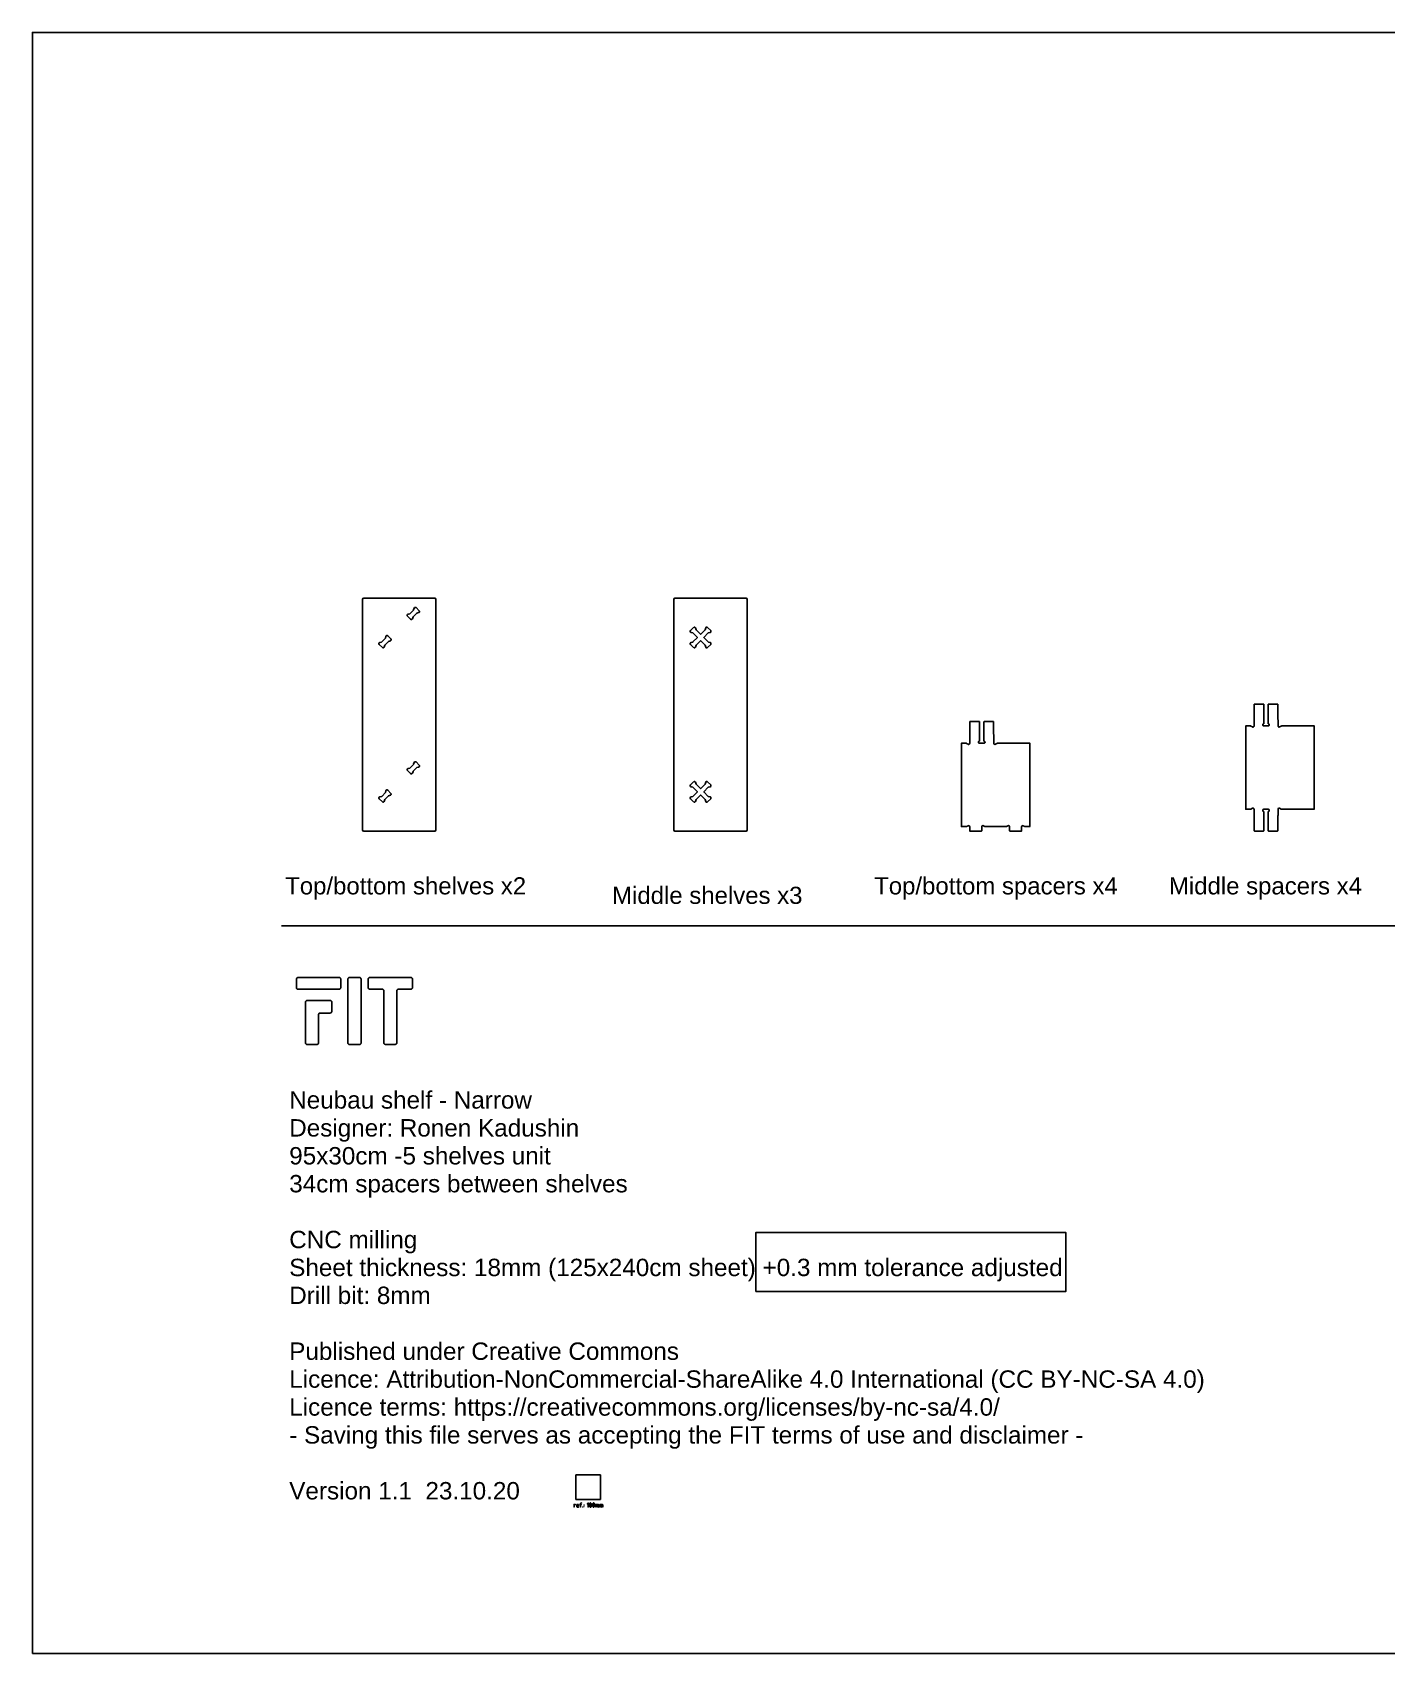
# Model space of a CAD drawing. Header units: millimetres. Extents: x -4641 to 5704, y -3753 to 2864.
# Drawn here: x -4641 to 887, y -3753 to 2864 of the extents above; entities that cross this region are included whole.
import ezdxf

# ---------------------------------------------------------------- set-up
doc = ezdxf.new("R2010")
doc.units = ezdxf.units.MM
doc.header["$MEASUREMENT"] = 0
doc.layers.add('Default', color=18, linetype='Continuous', true_color=0x000000)
doc.layers.add('Layer 02', color=1, linetype='Continuous', true_color=0xff0000)

msp = doc.modelspace()

# ---------------------------------------------------------------- linework, layer by layer
at = {"layer": 'Default'}
for p, q in [((-3109.4, 481.3), (-3096.7, 468.6)), ((-3100.1, 491.1), (-3107.3, 489.1)), ((-3084.5, 506.4), (-3099.7, 491.3)), ((-3088.9, 470.7), (-3087, 478)), ((-3086.7, 478.3), (-3071.6, 493.5)), ((-3082.3, 514.1), (-3084.3, 506.8)), ((-3061.8, 503.4), (-3074.6, 516.2)), ((-3071.2, 493.7), (-3063.9, 495.7)), ((-3197.6, 398.8), (-3199.6, 391.6)), ((-3177.1, 388.2), (-3189.8, 400.9)), ((-1954.1, 422.8), (-1941.3, 435.6)), ((-1944.7, 413.1), (-1952, 415.1)), ((-1926.1, 394.7), (-1944.3, 412.9)), ((-1933.6, 433.5), (-1931.6, 426.2)), ((-1931.4, 425.8), (-1913.2, 407.6)), ((-1912.7, 407.6), (-1894.5, 425.8)), ((-1881.6, 412.9), (-1899.8, 394.7)), ((-1894.3, 426.2), (-1892.3, 433.5)), ((-1884.6, 435.6), (-1871.8, 422.8)), ((-1873.9, 415.1), (-1881.2, 413.1)), ((-3224.7, 366.1), (-3212, 353.3)), ((-3215.3, 375.8), (-3222.6, 373.8)), ((-3199.8, 391.2), (-3214.9, 376)), ((-3204.2, 355.4), (-3202.2, 362.7)), ((-3202, 363.1), (-3186.8, 378.2)), ((-3186.5, 378.5), (-3179.2, 380.4)), ((-1941.3, 353.3), (-1954.1, 366.1)), ((-1952, 373.8), (-1944.7, 375.8)), ((-1944.3, 376), (-1926.1, 394.2)), ((-1931.6, 362.7), (-1933.6, 355.4)), ((-1913.2, 381.3), (-1931.4, 363.1)), ((-1894.5, 363.1), (-1912.7, 381.3)), ((-1899.8, 394.2), (-1881.6, 376)), ((-1892.3, 355.4), (-1894.3, 362.7)), ((-1871.8, 366.1), (-1884.6, 353.3)), ((-1881.2, 375.8), (-1873.9, 373.8)), ((347.8, 122), (384.9, 122)), ((385.9, 121), (385.9, 42.7)), ((404.2, 42.7), (404.2, 121)), ((405.2, 122), (442.3, 122)), ((-812.7, 51.2), (-775.6, 51.2)), ((-774.6, 50.2), (-774.6, -28.1)), ((-756.3, -28.1), (-756.3, 50.2)), ((-755.3, 51.2), (-718.2, 51.2)), ((312.1, -305.8), (312.1, 32.2)), ((313.1, 33.2), (332.3, 33.2)), ((332.8, 33.1), (339.3, 29.3)), ((386.1, 33.2), (404.1, 33.2)), ((444.1, 51.2), (444.1, 33.2)), ((450.8, 29.3), (457.4, 33.1)), ((457.9, 33.2), (591.1, 33.2)), ((592.1, 32.2), (592.1, -305.8)), ((-848.5, -376.6), (-848.5, -38.6)), ((-847.5, -37.6), (-828.2, -37.6)), ((-827.7, -37.7), (-821.2, -41.5)), ((-774.5, -37.6), (-756.5, -37.6)), ((-716.5, -19.6), (-716.5, -37.6)), ((-709.7, -41.5), (-703.2, -37.7)), ((-702.7, -37.6), (-569.5, -37.6)), ((-568.5, -38.6), (-568.5, -376.6)), ((-3084.5, -123.6), (-3099.7, -138.7)), ((-3082.3, -115.9), (-3084.3, -123.2)), ((-3061.8, -126.6), (-3074.6, -113.8)), ((-3109.4, -148.7), (-3096.7, -161.4)), ((-3100.1, -138.9), (-3107.3, -140.9)), ((-3088.9, -159.3), (-3087, -152)), ((-3086.7, -151.7), (-3071.6, -136.5)), ((-3071.2, -136.3), (-3063.9, -134.3)), ((-1954.1, -207.2), (-1941.3, -194.4)), ((-1933.6, -196.5), (-1931.6, -203.8)), ((-1894.3, -203.8), (-1892.3, -196.5)), ((-1884.6, -194.4), (-1871.8, -207.2)), ((-3224.7, -263.9), (-3212, -276.7)), ((-3215.3, -254.2), (-3222.6, -256.2)), ((-3199.8, -238.8), (-3214.9, -254)), ((-3202, -266.9), (-3186.8, -251.8)), ((-3197.6, -231.2), (-3199.6, -238.4)), ((-3177.1, -241.8), (-3189.8, -229.1)), ((-3186.5, -251.5), (-3179.2, -249.6)), ((-1941.3, -276.7), (-1954.1, -263.9)), ((-1944.7, -216.9), (-1952, -214.9)), ((-1952, -256.2), (-1944.7, -254.2)), ((-1926.1, -235.3), (-1944.3, -217.1)), ((-1944.3, -254), (-1926.1, -235.8)), ((-1931.4, -204.2), (-1913.2, -222.4)), ((-1913.2, -248.7), (-1931.4, -266.9)), ((-1912.7, -222.4), (-1894.5, -204.2)), ((-1894.5, -266.9), (-1912.7, -248.7)), ((-1881.6, -217.1), (-1899.8, -235.3)), ((-1899.8, -235.8), (-1881.6, -254)), ((-1871.8, -263.9), (-1884.6, -276.7)), ((-1873.9, -214.9), (-1881.2, -216.9)), ((-1881.2, -254.2), (-1873.9, -256.2)), ((-3204.2, -274.6), (-3202.2, -267.3)), ((-1931.6, -267.3), (-1933.6, -274.6)), ((-1892.3, -274.6), (-1894.3, -267.3)), ((313.1, -306.8), (332.3, -306.8)), ((332.8, -306.7), (339.3, -302.9)), ((385.9, -394.6), (385.9, -316.3)), ((386.1, -306.8), (404.1, -306.8)), ((404.2, -316.3), (404.2, -394.6)), ((444.1, -324.8), (444.1, -306.8)), ((450.8, -302.9), (457.4, -306.7)), ((457.9, -306.8), (591.1, -306.8)), ((-828.2, -377.6), (-847.5, -377.6)), ((-821.2, -373.7), (-827.7, -377.4)), ((-814.5, -394.6), (-814.5, -377.6)), ((-766.5, -395.6), (-813.5, -395.6)), ((-765.5, -377.6), (-765.5, -394.6)), ((-752.2, -377.4), (-758.7, -373.7)), ((-665.2, -377.6), (-751.7, -377.6)), ((-658.2, -373.7), (-664.7, -377.4)), ((-651.5, -394.6), (-651.5, -377.6)), ((-603.5, -395.6), (-650.5, -395.6)), ((-602.5, -377.6), (-602.5, -394.6)), ((-589.2, -377.4), (-595.7, -373.7)), ((-569.5, -377.6), (-588.7, -377.6)), ((347.8, -395.6), (384.9, -395.6)), ((405.2, -395.6), (442.3, -395.6))]:
    msp.add_line(p, q, dxfattribs=at)
for points in [[(-3293.3, 549.4), (-3293.3, -390.6)], [(-2998.3, 554.4), (-3288.3, 554.4)], [(-2993.3, -390.6), (-2993.3, 549.4)], [(-2022.6, 549.4), (-2022.6, -390.6)], [(-1727.6, 554.4), (-2017.6, 554.4)], [(-1722.6, -390.6), (-1722.6, 549.4)], [(-3288.3, -395.6), (-2998.3, -395.6)], [(-2017.6, -395.6), (-1727.6, -395.6)]]:
    msp.add_lwpolyline(points, dxfattribs=at)
for centre, radius, start, end in [((-3288.3, 549.4), 5, 90, 180), ((-2998.3, 549.4), 5, 0, 90), ((-2017.6, 549.4), 5, 90, 180), ((-1727.6, 549.4), 5, 0, 90), ((-3106.1, 484.6), 4.65, 105.04153, 225), ((-3100.3, 491.9), 0.85, 285.04157, 315), ((-3093.4, 471.9), 4.65, 225, 344.95843), ((-3086.1, 477.7), 0.85, 135, 164.95843), ((-3085.1, 507), 0.85, 315, 344.95843), ((-3077.9, 512.9), 4.65, 104.97926, 164.95853), ((-3077.9, 512.9), 4.65, 45, 104.97927), ((-3071, 492.9), 0.85, 105.04157, 135), ((-3065.1, 500.2), 4.65, 285.04154, 45), ((-3193.1, 397.6), 4.65, 104.97926, 164.95853), ((-3193.1, 397.6), 4.65, 45, 104.97927), ((-1950.8, 419.6), 4.65, 135, 194.97927), ((-1950.8, 419.6), 4.65, 194.97926, 254.95853), ((-1944.9, 412.3), 0.85, 45, 74.95843), ((-1938, 432.3), 4.65, 15.04154, 135), ((-1930.8, 426.4), 0.85, 195.04157, 225), ((-1912.9, 407.9), 0.35, 225, 315), ((-1895.1, 426.4), 0.85, 315, 344.95843), ((-1887.8, 432.3), 4.65, 104.97926, 164.95853), ((-1887.8, 432.3), 4.65, 45, 104.97927), ((-1881, 412.3), 0.85, 105.04157, 135), ((-1875.1, 419.6), 4.65, 285.04154, 45), ((-3221.4, 369.3), 4.65, 105.04153, 225), ((-3215.5, 376.6), 0.85, 285.04157, 315), ((-3208.7, 356.6), 4.65, 225, 344.95843), ((-3201.4, 362.5), 0.85, 135, 164.95843), ((-3200.4, 391.8), 0.85, 315, 344.95843), ((-3186.2, 377.6), 0.85, 105.04157, 135), ((-3180.4, 384.9), 4.65, 285.04154, 45), ((-1950.8, 369.3), 4.65, 105.04154, 225), ((-1944.9, 376.6), 0.85, 285.04157, 315), ((-1938, 356.6), 4.65, 225, 284.97927), ((-1938, 356.6), 4.65, 284.97926, 344.95853), ((-1930.8, 362.5), 0.85, 135, 164.95843), ((-1926.4, 394.4), 0.35, 315, 45), ((-1912.9, 381), 0.35, 45, 135), ((-1899.5, 394.4), 0.35, 135, 225), ((-1895.1, 362.5), 0.85, 15.04157, 45), ((-1887.8, 356.6), 4.65, 195.04154, 315), ((-1881, 376.6), 0.85, 225, 254.95843), ((-1875.1, 369.3), 4.65, 14.97926, 74.95853), ((-1875.1, 369.3), 4.65, 315, 14.97927), ((347.8, 121), 1, 90, 179.39988), ((384.9, 121), 1, 0.00002, 89.99998), ((405.2, 121), 1, 90, 180), ((442.3, 121), 1, 0.60012, 90), ((-812.7, 50.2), 1, 90, 179.39988), ((-775.6, 50.2), 1, 0.00002, 89.99998), ((-755.3, 50.2), 1, 90, 180), ((-718.2, 50.2), 1, 0.60012, 90), ((313.1, 32.2), 1, 90, 180), ((332.3, 32.2), 1, 60.04157, 89.99992), ((404.7, 42.7), 0.5, 180.00002, 264.26081), ((448.6, 33.2), 4.5, 180, 299.95848), ((457.9, 32.2), 1, 90.00009, 119.95843), ((591.1, 32.2), 1, 0, 90), ((-847.5, -38.6), 1, 90, 180), ((-828.2, -38.6), 1, 60.04157, 89.99992), ((-755.8, -28.1), 0.5, 180.00002, 264.26081), ((-712, -37.6), 4.5, 180, 299.95848), ((-702.7, -38.6), 1, 90.00009, 119.95843), ((-569.5, -38.6), 1, 0, 90), ((-3085.1, -123), 0.85, 315, 344.95843), ((-3077.9, -117.1), 4.65, 104.97926, 164.95853), ((-3077.9, -117.1), 4.65, 45, 104.97927), ((-3065.1, -129.8), 4.65, 285.04154, 45), ((-3106.1, -145.4), 4.65, 105.04153, 225), ((-3100.3, -138.1), 0.85, 285.04157, 315), ((-3093.4, -158.1), 4.65, 225, 344.95843), ((-3086.1, -152.3), 0.85, 135, 164.95843), ((-3071, -137.1), 0.85, 105.04157, 135), ((-1938, -197.7), 4.65, 15.04154, 135), ((-1887.8, -197.7), 4.65, 104.97926, 164.95853), ((-1887.8, -197.7), 4.65, 45, 104.97927), ((-3221.4, -260.7), 4.65, 105.04153, 225), ((-3215.5, -253.4), 0.85, 285.04157, 315), ((-3200.4, -238.2), 0.85, 315, 344.95843), ((-3193.1, -232.4), 4.65, 104.97926, 164.95853), ((-3193.1, -232.4), 4.65, 45, 104.97927), ((-3186.2, -252.4), 0.85, 105.04157, 135), ((-3180.4, -245.1), 4.65, 285.04154, 45), ((-1950.8, -210.4), 4.65, 135, 194.97927), ((-1950.8, -260.7), 4.65, 105.04154, 225), ((-1950.8, -210.4), 4.65, 194.97926, 254.95853), ((-1944.9, -217.7), 0.85, 45, 74.95843), ((-1944.9, -253.4), 0.85, 285.04157, 315), ((-1930.8, -203.6), 0.85, 195.04157, 225), ((-1926.4, -235.6), 0.35, 315, 45), ((-1912.9, -222.1), 0.35, 225, 315), ((-1912.9, -249), 0.35, 45, 135), ((-1899.5, -235.6), 0.35, 135, 225), ((-1895.1, -203.6), 0.85, 315, 344.95843), ((-1881, -217.7), 0.85, 105.04157, 135), ((-1881, -253.4), 0.85, 225, 254.95843), ((-1875.1, -210.4), 4.65, 285.04154, 45), ((-1875.1, -260.7), 4.65, 14.97926, 74.95853), ((-1875.1, -260.7), 4.65, 315, 14.97927), ((-3208.7, -273.4), 4.65, 225, 344.95843), ((-3201.4, -267.5), 0.85, 135, 164.95843), ((-1938, -273.4), 4.65, 225, 284.97927), ((-1938, -273.4), 4.65, 284.97926, 344.95853), ((-1930.8, -267.5), 0.85, 135, 164.95843), ((-1895.1, -267.5), 0.85, 15.04157, 45), ((-1887.8, -273.4), 4.65, 195.04154, 315), ((313.1, -305.8), 1, 180, 270), ((332.3, -305.8), 1, 270.00008, 299.95843), ((404.7, -316.3), 0.5, 95.73919, 179.99998), ((448.6, -306.8), 4.5, 60.04152, 180), ((457.9, -305.8), 1, 240.04157, 269.99991), ((591.1, -305.8), 1, 270, 360), ((-3288.3, -390.6), 5, 180, 270), ((-2998.3, -390.6), 5, 270, 360), ((-2017.6, -390.6), 5, 180, 270), ((-1727.6, -390.6), 5, 270, 360), ((-847.5, -376.6), 1, 180, 270), ((-828.2, -376.6), 1, 270.00004, 299.95843), ((-819, -377.6), 4.5, 360, 119.95849), ((-813.5, -394.6), 1, 180, 270), ((-766.5, -394.6), 1, 270, 0), ((-761, -377.6), 4.5, 60.04152, 180), ((-751.7, -376.6), 1, 240.04157, 269.99996), ((-665.2, -376.6), 1, 270.00005, 299.95843), ((-656, -377.6), 4.5, 360, 119.95848), ((-650.5, -394.6), 1, 180, 270), ((-603.5, -394.6), 1, 270, 360), ((-598, -377.6), 4.5, 60.04152, 180), ((-588.7, -376.6), 1, 240.04157, 269.99996), ((-569.5, -376.6), 1, 270, 0), ((347.8, -394.6), 1, 180.60012, 270), ((384.9, -394.6), 1, 270.00002, 359.99998), ((405.2, -394.6), 1, 180, 270), ((442.3, -394.6), 1, 270, 359.39988)]:
    msp.add_arc(centre, radius, start, end, dxfattribs=at)
for points in [[(346.1, 51.2), (346.4, 86.1), (346.8, 121)], [(444.1, 51.2), (443.7, 86.1), (443.3, 121)], [(-814.5, -19.6), (-814.1, 15.3), (-813.7, 50.2)], [(-716.5, -19.6), (-716.8, 15.3), (-717.2, 50.2)], [(346.1, -324.8), (346.4, -359.7), (346.8, -394.6)], [(444.1, -324.8), (443.7, -359.7), (443.3, -394.6)]]:
    msp.add_open_spline(points, degree=2, dxfattribs=at)
for points, weights, knots in [([(339.3, 29.3), (341.6, 28), (343.8, 29.3), (346.1, 30.6), (346.1, 33.2)], [1.0000001668, 0.866116312938, 1.00000039071, 0.866116232904, 1.00000032687], [3793.551812, 3793.551812, 3793.551812, 3798.262571, 3798.262571, 3802.973332, 3802.973332, 3802.973332]), ([(385.5, 42.2), (381.6, 41.8), (381.6, 37.7), (381.6, 33.2), (386.1, 33.2)], [1.00000045007, 0.756068985707, 1.03934555249, 0.734928288159, 1.03934555249], [2284.563408, 2284.563408, 2284.563408, 2291.141104, 2291.141104, 2298.209687, 2298.209687, 2298.209687]), ([(404.1, 33.2), (408.6, 33.2), (408.6, 37.7), (408.6, 41.8), (404.7, 42.2)], [1.03934555249, 0.734928288159, 1.03934555249, 0.756069053245, 1.00000033376], [2316.209687, 2316.209687, 2316.209687, 2323.278271, 2323.278271, 2329.855966, 2329.855966, 2329.855966]), ([(-821.2, -41.5), (-819, -42.7), (-816.7, -41.4), (-814.5, -40.1), (-814.5, -37.6)], [1.0000001668, 0.866116312938, 1.00000039071, 0.866116232904, 1.00000032687], [3793.551812, 3793.551812, 3793.551812, 3798.262571, 3798.262571, 3802.973332, 3802.973332, 3802.973332]), ([(-775.1, -28.6), (-779, -29), (-779, -33.1), (-779, -37.6), (-774.5, -37.6)], [1.00000045007, 0.756068985707, 1.03934555249, 0.734928288159, 1.03934555249], [2284.563408, 2284.563408, 2284.563408, 2291.141104, 2291.141104, 2298.209687, 2298.209687, 2298.209687]), ([(-756.5, -37.6), (-752, -37.6), (-752, -33.1), (-752, -29), (-755.9, -28.6)], [1.03934555249, 0.734928288159, 1.03934555249, 0.756069053245, 1.00000033376], [2316.209687, 2316.209687, 2316.209687, 2323.278271, 2323.278271, 2329.855966, 2329.855966, 2329.855966]), ([(339.3, -302.9), (341.6, -301.6), (343.8, -302.9), (346.1, -304.2), (346.1, -306.8)], [1.0000001668, 0.866116312938, 1.00000039071, 0.866116232904, 1.00000032687], [3793.551812, 3793.551812, 3793.551812, 3798.262571, 3798.262571, 3802.973332, 3802.973332, 3802.973332]), ([(385.5, -315.8), (381.6, -315.4), (381.6, -311.3), (381.6, -306.8), (386.1, -306.8)], [1.00000045007, 0.756068985707, 1.03934555249, 0.734928288159, 1.03934555249], [2284.563408, 2284.563408, 2284.563408, 2291.141104, 2291.141104, 2298.209687, 2298.209687, 2298.209687]), ([(404.1, -306.8), (408.6, -306.8), (408.6, -311.3), (408.6, -315.4), (404.7, -315.8)], [1.03934555249, 0.734928288159, 1.03934555249, 0.756069053245, 1.00000033376], [2316.209687, 2316.209687, 2316.209687, 2323.278271, 2323.278271, 2329.855966, 2329.855966, 2329.855966])]:
    msp.add_rational_spline(points, weights, degree=2, knots=knots, dxfattribs=at)
for points in [[(346.1, 33.2), (346.1, 42.2), (346.1, 45.8), (346.1, 51.2)], [(-814.5, -37.6), (-814.5, -28.6), (-814.5, -25), (-814.5, -19.6)], [(346.1, -306.8), (346.1, -315.8), (346.1, -319.4), (346.1, -324.8)]]:
    msp.add_open_spline(points, degree=2, knots=[3802.973332, 3802.973332, 3802.973332, 3819.148009, 3834.351831, 3834.351831, 3834.351831], dxfattribs=at)
for points in [[(385.9, 42.7), (385.9, 42.2), (385.5, 42.2)], [(-774.6, -28.1), (-774.6, -28.5), (-775.1, -28.6)], [(385.9, -316.3), (385.9, -315.8), (385.5, -315.8)]]:
    msp.add_rational_spline(points, [1.00000032687, 0.741620244096, 1.00000045007], degree=2, dxfattribs=at)
at = {"layer": 'Layer 02'}
for p, q in [((-3563, -1000.3), (-3563, -1034.2)), ((-3388.9, -993.4), (-3556.1, -993.4)), ((-3556.1, -1041.1), (-3388.9, -1041.1)), ((-3382, -1034.2), (-3382, -1000.3)), ((-3352.7, -1000.1), (-3352.7, -1260.3)), ((-3306, -993.2), (-3345.8, -993.2)), ((-3299.1, -1260.3), (-3299.1, -1000.1)), ((-3270.1, -1000.3), (-3270.1, -1034.2)), ((-3096, -993.4), (-3263.3, -993.4)), ((-3263.3, -1041.1), (-3213.1, -1041.1)), ((-3206.2, -1047.9), (-3206.2, -1259.5)), ((-3153.1, -1259.5), (-3153.1, -1047.9)), ((-3146.2, -1041.1), (-3096, -1041.1)), ((-3089.2, -1034.2), (-3089.2, -1000.3)), ((-3525.7, -1093.9), (-3525.7, -1259.8)), ((-3472.5, -1087.1), (-3518.8, -1087.1)), ((-3425.5, -1087.1), (-3472.5, -1087.1)), ((-3418.6, -1131.4), (-3418.6, -1093.9)), ((-3472.5, -1259.8), (-3472.5, -1145.2)), ((-3465.6, -1138.3), (-3425.5, -1138.3)), ((-3518.8, -1266.7), (-3479.4, -1266.7)), ((-3345.8, -1267.2), (-3306, -1267.2)), ((-3199.4, -1266.4), (-3160, -1266.4))]:
    msp.add_line(p, q, dxfattribs=at)
for points in [[(-4640.6, -3752.6), (5704.2, -3752.6), (5704.2, 2863.8), (-4640.6, 2863.8)], [(-1687.6, -2274.3), (-421.5, -2274.3), (-421.5, -2034.6), (-1687.6, -2034.6)], [(-2422, -3123.4), (-2322, -3123.4), (-2322, -3023.4), (-2422, -3023.4)]]:
    msp.add_lwpolyline(points, close=True, dxfattribs=at)
msp.add_open_spline([(-3623.4, -782.4), (671.7, -782.4), (4966.8, -782.4)], degree=2, dxfattribs=at)
for points, weights in [([(-3556.1, -993.4), (-3563, -993.4), (-3563, -1000.3)], [1, 0.707106781187, 1]), ([(-3563, -1034.2), (-3563, -1041.1), (-3556.1, -1041.1)], [1, 0.707106781187, 1]), ([(-3382, -1000.3), (-3382, -993.4), (-3388.9, -993.4)], [1, 0.707106781187, 1]), ([(-3388.9, -1041.1), (-3382, -1041.1), (-3382, -1034.2)], [1, 0.707106781187, 1]), ([(-3345.8, -993.2), (-3352.7, -993.2), (-3352.7, -1000.1)], [1, 0.707106781187, 1]), ([(-3299.1, -1000.1), (-3299.1, -993.2), (-3306, -993.2)], [1, 0.707106781187, 1]), ([(-3263.3, -993.4), (-3270.1, -993.4), (-3270.1, -1000.3)], [1, 0.707106781187, 1]), ([(-3270.1, -1034.2), (-3270.1, -1041.1), (-3263.3, -1041.1)], [1, 0.707106781187, 1]), ([(-3206.2, -1047.9), (-3206.2, -1041.1), (-3213.1, -1041.1)], [1, 0.707106781187, 1]), ([(-3146.2, -1041.1), (-3153.1, -1041.1), (-3153.1, -1047.9)], [1, 0.707106781187, 1]), ([(-3089.2, -1000.3), (-3089.2, -993.4), (-3096, -993.4)], [1, 0.707106781187, 1]), ([(-3096, -1041.1), (-3089.2, -1041.1), (-3089.2, -1034.2)], [1, 0.707106781186, 1]), ([(-3518.8, -1087.1), (-3525.7, -1087.1), (-3525.7, -1093.9)], [1, 0.707106781186, 1]), ([(-3418.6, -1093.9), (-3418.6, -1087.1), (-3425.5, -1087.1)], [1, 0.707106781187, 1]), ([(-3465.6, -1138.3), (-3472.5, -1138.3), (-3472.5, -1145.2)], [1, 0.707106781186, 1]), ([(-3425.5, -1138.3), (-3418.6, -1138.3), (-3418.6, -1131.4)], [1, 0.707106781186, 1]), ([(-3525.7, -1259.8), (-3525.7, -1266.7), (-3518.8, -1266.7)], [1, 0.707106781186, 1]), ([(-3479.4, -1266.7), (-3472.5, -1266.7), (-3472.5, -1259.8)], [1, 0.707106781186, 1]), ([(-3352.7, -1260.3), (-3352.7, -1267.2), (-3345.8, -1267.2)], [1, 0.707106781187, 1]), ([(-3306, -1267.2), (-3299.1, -1267.2), (-3299.1, -1260.3)], [1, 0.707106781187, 1]), ([(-3206.2, -1259.5), (-3206.2, -1266.4), (-3199.4, -1266.4)], [1, 0.707106781187, 1]), ([(-3160, -1266.4), (-3153.1, -1266.4), (-3153.1, -1259.5)], [1, 0.707106781186, 1])]:
    msp.add_rational_spline(points, weights, degree=2, dxfattribs=at)
for points, knots in [([(-2423.8, -3145.5), (-2423.8, -3144.5), (-2423.8, -3143.5), (-2426.7, -3143.5), (-2429.7, -3143.5), (-2429.7, -3149.1), (-2429.7, -3154.8), (-2429.5, -3154.8), (-2429.3, -3154.8), (-2429.3, -3149.3), (-2429.3, -3143.9), (-2426.7, -3143.9), (-2424.1, -3143.9), (-2424.1, -3144.7), (-2424.1, -3145.5), (-2423.9, -3145.5), (-2423.8, -3145.5)], [-8, -8, -8, -7, -7, -6, -6, -5, -5, -4, -4, -3, -3, -2, -2, -1, -1, 0, 0, 0]), ([(-2410.8, -3149.3), (-2410.8, -3148.3), (-2410.8, -3147.3), (-2410.8, -3145.7), (-2411.9, -3144.6), (-2413.1, -3143.5), (-2414.7, -3143.5), (-2416.3, -3143.5), (-2417.4, -3144.6), (-2418.6, -3145.7), (-2418.6, -3147.3), (-2418.6, -3149.2), (-2418.6, -3151), (-2418.6, -3153.2), (-2417.6, -3154.1), (-2416.8, -3154.8), (-2415, -3154.8), (-2413, -3154.8), (-2411, -3154.8), (-2411, -3154.6), (-2411, -3154.5), (-2413, -3154.5), (-2415, -3154.5), (-2416.7, -3154.5), (-2417.4, -3153.8), (-2418.2, -3153.1), (-2418.2, -3151), (-2418.2, -3150.2), (-2418.2, -3149.3), (-2414.5, -3149.3), (-2410.8, -3149.3)], [-15, -15, -15, -14, -14, -13, -13, -12, -12, -11, -11, -10, -10, -9, -9, -8, -8, -7, -7, -6, -6, -5, -5, -4, -4, -3, -3, -2, -2, -1, -1, 0, 0, 0]), ([(-2411.2, -3149), (-2411.2, -3148.2), (-2411.2, -3147.4), (-2411.2, -3145.9), (-2412.2, -3144.9), (-2413.2, -3143.9), (-2414.7, -3143.9), (-2416.1, -3143.9), (-2417.2, -3144.9), (-2418.2, -3145.9), (-2418.2, -3147.4), (-2418.2, -3148.2), (-2418.2, -3149), (-2414.7, -3149), (-2411.2, -3149)], [0, 0, 0, 1, 1, 2, 2, 3, 3, 4, 4, 5, 5, 6, 6, 7, 7, 7]), ([(-2399.8, -3143.9), (-2399.8, -3143.7), (-2399.8, -3143.5), (-2401.6, -3143.5), (-2403.3, -3143.5), (-2403.3, -3142.9), (-2403.3, -3142.3), (-2403.3, -3140.8), (-2402.7, -3139.8), (-2401.8, -3138.3), (-2399.8, -3138.3), (-2399.8, -3138.1), (-2399.8, -3137.9), (-2402, -3137.9), (-2403, -3139.6), (-2403.7, -3140.7), (-2403.7, -3142.3), (-2403.7, -3142.9), (-2403.7, -3143.5), (-2404.5, -3143.5), (-2405.4, -3143.5), (-2405.4, -3143.7), (-2405.4, -3143.9), (-2404.5, -3143.9), (-2403.7, -3143.9), (-2403.7, -3149.3), (-2403.7, -3154.8), (-2403.5, -3154.8), (-2403.3, -3154.8), (-2403.3, -3149.3), (-2403.3, -3143.9), (-2401.6, -3143.9), (-2399.8, -3143.9)], [-16, -16, -16, -15, -15, -14, -14, -13, -13, -12, -12, -11, -11, -10, -10, -9, -9, -8, -8, -7, -7, -6, -6, -5, -5, -4, -4, -3, -3, -2, -2, -1, -1, 0, 0, 0]), ([(-2394, -3154.8), (-2394, -3154.3), (-2394, -3153.8), (-2394.2, -3153.8), (-2394.4, -3153.8), (-2394.4, -3154.3), (-2394.4, -3154.8), (-2394.2, -3154.8), (-2394, -3154.8)], [-4, -4, -4, -3, -3, -2, -2, -1, -1, 0, 0, 0]), ([(-2388.5, -3146.5), (-2388.5, -3146), (-2388.5, -3145.6), (-2388.7, -3145.6), (-2388.9, -3145.6), (-2388.9, -3146), (-2388.9, -3146.5), (-2388.7, -3146.5), (-2388.5, -3146.5)], [-4, -4, -4, -3, -3, -2, -2, -1, -1, 0, 0, 0]), ([(-2388.5, -3152.9), (-2388.5, -3152.4), (-2388.5, -3152), (-2388.7, -3152), (-2388.9, -3152), (-2388.9, -3152.4), (-2388.9, -3152.9), (-2388.7, -3152.9), (-2388.5, -3152.9)], [-4, -4, -4, -3, -3, -2, -2, -1, -1, 0, 0, 0]), ([(-2371.7, -3154.8), (-2371.7, -3146.4), (-2371.7, -3138.1), (-2372, -3138.1), (-2372.2, -3138.1), (-2374, -3139.9), (-2375.8, -3141.7), (-2375.6, -3141.8), (-2375.5, -3142), (-2373.8, -3140.3), (-2372.1, -3138.6), (-2372.1, -3146.7), (-2372.1, -3154.8), (-2371.9, -3154.8), (-2371.7, -3154.8)], [-7, -7, -7, -6, -6, -5, -5, -4, -4, -3, -3, -2, -2, -1, -1, 0, 0, 0]), ([(-2358.8, -3147), (-2358.8, -3146.4), (-2358.8, -3145.7), (-2358.8, -3143.8), (-2359.4, -3141.8), (-2360.6, -3137.9), (-2362.7, -3137.9), (-2363.9, -3137.9), (-2364.6, -3138.9), (-2365.5, -3140.1), (-2366.1, -3142.2), (-2366.6, -3144), (-2366.6, -3145.7), (-2366.6, -3146.4), (-2366.6, -3147), (-2366.6, -3148.9), (-2366, -3150.9), (-2364.8, -3154.8), (-2362.7, -3154.8), (-2361.5, -3154.8), (-2360.8, -3153.8), (-2359.9, -3152.7), (-2359.3, -3150.6), (-2358.8, -3148.6), (-2358.8, -3147)], [-12, -12, -12, -11, -11, -10, -10, -9, -9, -8, -8, -7, -7, -6, -6, -5, -5, -4, -4, -3, -3, -2, -2, -1, -1, 0, 0, 0]), ([(-2359.2, -3147.1), (-2359.2, -3146.4), (-2359.2, -3145.8), (-2359.2, -3144), (-2359.8, -3141.9), (-2360.9, -3138.3), (-2362.7, -3138.3), (-2364.6, -3138.3), (-2365.6, -3141.9), (-2366.2, -3144), (-2366.2, -3145.8), (-2366.2, -3146.4), (-2366.2, -3147.1), (-2366.2, -3148.8), (-2365.7, -3150.7), (-2364.6, -3154.6), (-2362.7, -3154.6), (-2360.9, -3154.6), (-2359.8, -3151), (-2359.2, -3148.9), (-2359.2, -3147.1)], [0, 0, 0, 1, 1, 2, 2, 3, 3, 4, 4, 5, 5, 6, 6, 7, 7, 8, 8, 9, 9, 10, 10, 10]), ([(-2345.8, -3147), (-2345.8, -3146.4), (-2345.8, -3145.7), (-2345.8, -3143.8), (-2346.4, -3141.8), (-2347.6, -3137.9), (-2349.7, -3137.9), (-2350.9, -3137.9), (-2351.6, -3138.9), (-2352.5, -3140.1), (-2353.1, -3142.2), (-2353.6, -3144), (-2353.6, -3145.7), (-2353.6, -3146.4), (-2353.6, -3147), (-2353.6, -3148.9), (-2353, -3150.9), (-2351.8, -3154.8), (-2349.7, -3154.8), (-2348.5, -3154.8), (-2347.7, -3153.8), (-2346.8, -3152.7), (-2346.3, -3150.6), (-2345.8, -3148.6), (-2345.8, -3147)], [-12, -12, -12, -11, -11, -10, -10, -9, -9, -8, -8, -7, -7, -6, -6, -5, -5, -4, -4, -3, -3, -2, -2, -1, -1, 0, 0, 0]), ([(-2346.2, -3147.1), (-2346.2, -3146.4), (-2346.2, -3145.8), (-2346.2, -3144), (-2346.7, -3141.9), (-2347.8, -3138.3), (-2349.7, -3138.3), (-2351.5, -3138.3), (-2352.6, -3141.9), (-2353.2, -3144), (-2353.2, -3145.8), (-2353.2, -3146.4), (-2353.2, -3147.1), (-2353.2, -3148.8), (-2352.7, -3150.7), (-2351.6, -3154.6), (-2349.7, -3154.6), (-2347.8, -3154.6), (-2346.7, -3151), (-2346.2, -3148.9), (-2346.2, -3147.1)], [0, 0, 0, 1, 1, 2, 2, 3, 3, 4, 4, 5, 5, 6, 6, 7, 7, 8, 8, 9, 9, 10, 10, 10]), ([(-2329, -3154.8), (-2329, -3150.9), (-2329, -3146.9), (-2329, -3145.5), (-2330, -3144.5), (-2331, -3143.5), (-2332.5, -3143.5), (-2336.5, -3143.5), (-2340.5, -3143.5), (-2340.5, -3149.1), (-2340.5, -3154.8), (-2340.3, -3154.8), (-2340.2, -3154.8), (-2340.2, -3149.3), (-2340.2, -3143.9), (-2337.6, -3143.9), (-2335, -3143.9), (-2335, -3149.3), (-2335, -3154.8), (-2334.8, -3154.8), (-2334.6, -3154.8), (-2334.6, -3149.3), (-2334.6, -3143.9), (-2333.5, -3143.9), (-2332.5, -3143.9), (-2331.2, -3143.9), (-2330.3, -3144.7), (-2329.4, -3145.6), (-2329.4, -3146.9), (-2329.4, -3150.9), (-2329.4, -3154.8), (-2329.2, -3154.8), (-2329, -3154.8)], [-16, -16, -16, -15, -15, -14, -14, -13, -13, -12, -12, -11, -11, -10, -10, -9, -9, -8, -8, -7, -7, -6, -6, -5, -5, -4, -4, -3, -3, -2, -2, -1, -1, 0, 0, 0]), ([(-2312.4, -3154.8), (-2312.4, -3150.9), (-2312.4, -3146.9), (-2312.4, -3145.5), (-2313.3, -3144.5), (-2314.4, -3143.5), (-2315.8, -3143.5), (-2319.8, -3143.5), (-2323.8, -3143.5), (-2323.8, -3149.1), (-2323.8, -3154.8), (-2323.7, -3154.8), (-2323.5, -3154.8), (-2323.5, -3149.3), (-2323.5, -3143.9), (-2320.9, -3143.9), (-2318.3, -3143.9), (-2318.3, -3149.3), (-2318.3, -3154.8), (-2318.1, -3154.8), (-2317.9, -3154.8), (-2317.9, -3149.3), (-2317.9, -3143.9), (-2316.8, -3143.9), (-2315.8, -3143.9), (-2314.5, -3143.9), (-2313.6, -3144.7), (-2312.7, -3145.6), (-2312.7, -3146.9), (-2312.7, -3150.9), (-2312.7, -3154.8), (-2312.5, -3154.8), (-2312.4, -3154.8)], [-16, -16, -16, -15, -15, -14, -14, -13, -13, -12, -12, -11, -11, -10, -10, -9, -9, -8, -8, -7, -7, -6, -6, -5, -5, -4, -4, -3, -3, -2, -2, -1, -1, 0, 0, 0])]:
    msp.add_open_spline(points, degree=2, knots=knots, dxfattribs=at)

# ---------------------------------------------------------------- texts
at = {"layer": 'Layer 02', "attachment_point": 7, "line_spacing_factor": 0.963855}
for s, insert, char_height, width in [('\\fArial;Top/bottom shelves x2', (-3608.9, -675.3), 70, 1038.614), ('\\fArial;Top/bottom spacers x4', (-1204.6, -675.3), 70, 1050.843), ('\\fArial;Middle spacers x4', (-1.3, -675.3), 70, 841.687), ('\\fArial;Middle shelves x3', (-2274.3, -693.9), 70, 830.723), ('\\fArial;Neubau shelf - Narrow\\PDesigner: Ronen Kadushin\\P95x30cm -5 shelves unit\\P34cm spacers between shelves\\P\\PCNC milling\\PSheet thickness: 18mm (125x240cm sheet) +0.3 mm tolerance adjusted\\PDrill bit: 8mm\\P\\PPublished under Creative Commons\\PLicence: Attribution-NonCommercial-ShareAlike 4.0 International (CC BY-NC-SA 4.0)\\PLicence terms: https://creativecommons.org/licenses/by-nc-sa/4.0/\\P- Saving this file serves as accepting the FIT terms of use and disclaimer -\\P\\PVersion 1.1  23.10.20', (-3592.3, -3124.4), 70.903, 3775.817)]:
    msp.add_mtext(s, dxfattribs=dict(at, insert=insert, char_height=char_height, width=width))

doc.saveas('drawing.dxf')
